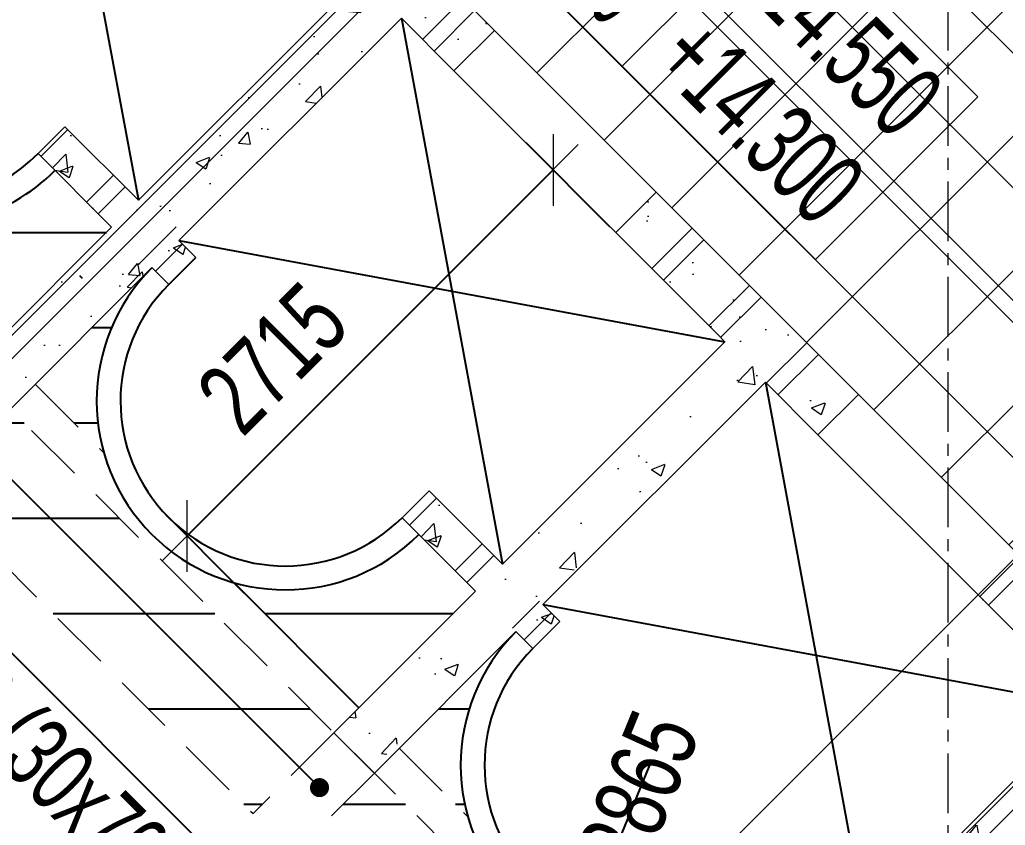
# Model space of a CAD drawing. Header units: millimetres. Extents: x 217991 to 313900, y 2625501 to 2818210.
# Drawn here: x 260130 to 265300, y 2664435 to 2668660 of the extents above; entities that cross this region are included whole.
import ezdxf
from ezdxf.enums import TextEntityAlignment as Align

# ---------------------------------------------------------------- set-up
doc = ezdxf.new("R2010")
doc.units = ezdxf.units.MM
doc.header["$LTSCALE"] = 50
doc.header["$MEASUREMENT"] = 0
doc.linetypes.add('CENTER', pattern=[2, 1.25, -0.25, 0.25, -0.25])
doc.linetypes.add('HIDDEN', pattern=[9.525, 6.35, -3.175])
doc.layers.get('Defpoints').update_dxf_attribs({"lineweight": 9})
for name, color, linetype, lineweight in [('CDC- COT', 4, 'Continuous', 0), ('CDC- DAM', 3, 'Continuous', 5), ('CDC- HATCH', 8, 'Continuous', 0), ('CDC- TRUC', 5, 'CENTER', 15), ('Dim', 8, 'Continuous', 15), ('Dim-off', 8, 'Continuous', 15), ('LKT-M&E', 6, 'Continuous', 18)]:
    doc.layers.add(name, color=color, linetype=linetype, lineweight=lineweight)
for name, color, linetype in [('CHI', 1, 'Continuous'), ('HACH', 251, 'Continuous'), ('KCS_BORDER', 3, 'Continuous'), ('KCS_CHI', 1, 'Continuous'), ('KCS_TEXT_TEN DAM', 2, 'Continuous'), ('THEP HINH', 3, 'Continuous')]:
    doc.layers.add(name, color=color, linetype=linetype)
doc.styles.add('ARIAL_3', font='arial_1.ttf', dxfattribs={"width": 0.85})
doc.styles.add('KCS_SMTEXT', font='arial_1.ttf', dxfattribs={"width": 0.7})
doc.styles.add('VN simplex', font='arial_1.ttf', dxfattribs={"width": 0.7})
doc.dimstyles.new('DIM A1 1-150 (Time City)', dxfattribs={"dimtxt": 375, "dimasz": 1.25, "dimexe": 200, "dimexo": 0, "dimgap": 150, "dimtad": 1, "dimdec": 1, "dimzin": 13, "dimdsep": 46, "dimtxsty": 'VN simplex', "dimblk1": 'D', "dimblk2": 'D', "dimsah": 1, "dimcen": 0, "dimdle": 50, "dimclrd": 1, "dimclre": 1, "dimclrt": 2, "dimadec": 0, "dimazin": 0, "dimtfac": 1, "dimtdec": 1, "dimtix": 1, "dimtmove": 2, "dimatfit": 3, "dimldrblk": 'D', "dimfxl": 1, "dimtolj": 1, "dimtzin": 13, "dimarcsym": 0})
pattern_1 = [(360, (261336.44, 2854544.63), (2e-10, 500), [])]

# ---------------------------------------------------------------- blocks, each defined once
blk = doc.blocks.new('1212121212121121')
at = {"layer": 'CDC- COT'}
h = blk.add_hatch(dxfattribs=at)
h.set_pattern_fill('BT-01', color=8, scale=100, angle=-135, pattern_type=2)
h.set_pattern_definition([(275, (22823.9, 398727.23), (-551.552, -462.8071), [75, -825]), (220, (22823.9, 398727.2), (629.9922, -433.7681), [60, -660]), (325.4514, (22777.9, 398688.7), (78.4395, -896.5753), [63.7402, -701.1421]), (271.1842, (22965.3, 398585.8), (-871.693, -637.6138), [112.5, -1237.5]), (321.6356, (22892.7, 398532.7), (27.899, -1349.7117), [95.6103, -1051.713]), (216.1842, (22965.3, 398585.8), (27.9, -1349.7117), [90, -990]), (246, (22859.23, 398550.46), (-706.7716, -137.3825), [75, -825]), (191, (22859.2, 398550.46), (340.7086, -684.8084), [60, -660]), (296.4514, (22800.3, 398539), (-366.0636, -822.1906), [63.7402, -701.1421]), (262.5, (22823.88, 398727.23), (226.79319, -243.98982), [0, -652, 0, -670, 0, -662.5]), (232.5, (22823.88, 398727.23), (92.87294, -464.90945), [0, -382, 0, -637, 0, -252.5]), (192.5, (22981.56, 398884.92), (-393.41817, -361.52076), [0, -250, 0, -780, 0, -1035]), (182.5, (23052.27, 398955.63), (-341.59, -483.1598), [0, -325, 0, -518, 0, -735]), (270, (22823.88, 398727.23), (425, 2e-10), []), (270, (22910.5, 398640.6), (425, 2e-10), [])])
h.paths.add_polyline_path([(132094.5, 117944.4), (132094.5, 117644.4), (132984.5, 117644.4), (132984.5, 120844.4), (132484.5, 120844.4), (132484.5, 117944.4)])
h.paths.add_polyline_path([(124684.5, 120835.8), (124184.5, 120844.4), (124184.5, 117644.4), (125494.5, 117644.4), (125494.5, 117944.4), (124684.5, 117944.4)])
h = blk.add_hatch(dxfattribs=at)
h.set_pattern_fill('BT-01', color=8, scale=100, angle=-135, pattern_type=2)
h.set_pattern_definition([(275, (424734.6, 67625.5), (-551.552, -462.8071), [75, -825]), (220, (424734.6, 67625.5), (629.9922, -433.7681), [60, -660]), (325.4514, (424688.64, 67586.95), (78.4395, -896.5753), [63.7402, -701.1421]), (271.1842, (424876, 67484.1), (-871.693, -637.6138), [112.5, -1237.5]), (321.6356, (424803.4, 67431), (27.899, -1349.7117), [95.6103, -1051.713]), (216.1842, (424876, 67484.1), (27.9, -1349.7117), [90, -990]), (246, (424769.96, 67448.75), (-706.7716, -137.3825), [75, -825]), (191, (424769.96, 67448.75), (340.7086, -684.8084), [60, -660]), (296.4514, (424711.06, 67437.3), (-366.0636, -822.1906), [63.7402, -701.1421]), (262.5, (424734.6, 67625.52), (226.79319, -243.98982), [0, -652, 0, -670, 0, -662.5]), (232.5, (424734.6, 67625.52), (92.87294, -464.90945), [0, -382, 0, -637, 0, -252.5]), (192.5, (424892.29, 67783.2), (-393.41817, -361.52076), [0, -250, 0, -780, 0, -1035]), (182.5, (424963, 67853.9), (-341.59, -483.1598), [0, -325, 0, -518, 0, -735]), (270, (424734.6, 67625.52), (425, 2e-10), []), (270, (424821.2, 67538.9), (425, 2e-10), [])])
h.paths.add_polyline_path([(129784.5, 117944.4), (129394.5, 117944.4), (129394.5, 117644.4), (130894.5, 117644.4), (130894.5, 117944.4), (130084.5, 117944.4), (130084.5, 120844.4), (129784.5, 120844.4)])
h.paths.add_polyline_path([(127084.5, 117944.4), (126694.5, 117944.4), (126694.5, 117644.4), (128194.5, 117644.4), (128194.5, 117944.4), (127440.5, 117944.4), (127384.5, 117944.4), (127384.5, 120844.4), (127109.5, 120844.4)])
h = blk.add_hatch(dxfattribs=at)
h.set_pattern_fill('BT-01', color=8, scale=100, angle=-135, pattern_type=2)
h.set_pattern_definition([(275, (424527.54, 69533.95), (-551.552, -462.8071), [75, -825]), (220, (424527.54, 69533.95), (629.9922, -433.7681), [60, -660]), (325.4514, (424481.6, 69495.4), (78.4395, -896.5753), [63.7402, -701.1421]), (271.1842, (424669, 69392.5), (-871.693, -637.6138), [112.5, -1237.5]), (321.6356, (424596.3, 69339.4), (27.899, -1349.7117), [95.6103, -1051.713]), (216.1842, (424669, 69392.5), (27.9, -1349.7117), [90, -990]), (246, (424562.9, 69357.2), (-706.7716, -137.3825), [75, -825]), (191, (424562.9, 69357.2), (340.7086, -684.8084), [60, -660]), (296.4514, (424504, 69345.7), (-366.0636, -822.1906), [63.7402, -701.1421]), (262.5, (424527.54, 69533.95), (226.79319, -243.98982), [0, -652, 0, -670, 0, -662.5]), (232.5, (424527.54, 69533.95), (92.87294, -464.90945), [0, -382, 0, -637, 0, -252.5]), (192.5, (424685.22, 69691.63), (-393.41817, -361.52076), [0, -250, 0, -780, 0, -1035]), (182.5, (424755.93, 69762.34), (-341.59, -483.1598), [0, -325, 0, -518, 0, -735]), (270, (424527.54, 69533.95), (425, 2e-10), []), (270, (424614.16, 69447.33), (425, 2e-10), [])])
h.paths.add_polyline_path([(129784.5, 119594.1), (129784.5, 119552.9), (130084.5, 119552.9), (130084.5, 119594.1), (130629.8, 119594.1), (130629.8, 119794.1), (130084.5, 119794.1), (130084.5, 119835.4), (129784.5, 119835.4), (129784.5, 119794.1), (129659.5, 119794.1), (129659.5, 119594.1)])
h = blk.add_hatch(dxfattribs=at)
h.set_pattern_fill('BT-01', color=8, scale=100, angle=-135, pattern_type=2)
h.set_pattern_definition([(275, (421791.76, 69538.77), (-551.552, -462.8071), [75, -825]), (220, (421791.8, 69538.8), (629.9922, -433.7681), [60, -660]), (325.4514, (421745.8, 69500.2), (78.4395, -896.5753), [63.7402, -701.1421]), (271.1842, (421933.2, 69397.35), (-871.693, -637.6138), [112.5, -1237.5]), (321.6356, (421860.5, 69344.2), (27.899, -1349.7117), [95.6103, -1051.713]), (216.1842, (421933.2, 69397.3), (27.9, -1349.7117), [90, -990]), (246, (421827.1, 69362), (-706.7716, -137.3825), [75, -825]), (191, (421827.1, 69362), (340.7086, -684.8084), [60, -660]), (296.4514, (421768.2, 69350.54), (-366.0636, -822.1906), [63.7402, -701.1421]), (262.5, (421791.76, 69538.77), (226.79319, -243.98982), [0, -652, 0, -670, 0, -662.5]), (232.5, (421791.76, 69538.77), (92.87294, -464.90945), [0, -382, 0, -637, 0, -252.5]), (192.5, (421949.45, 69696.45), (-393.41817, -361.52076), [0, -250, 0, -780, 0, -1035]), (182.5, (422020.16, 69767.16), (-341.59, -483.1598), [0, -325, 0, -518, 0, -735]), (270, (421791.76, 69538.77), (425, 2e-10), []), (270, (421878.4, 69452.15), (425, 2e-10), [])])
h.paths.add_polyline_path([(127384.5, 119794.1), (127435.3, 119794.1), (127121.1, 119794.1), (127084.5, 119794.1), (126959.5, 119794.1), (126959.5, 119594.1), (127084.5, 119594.1), (127147, 119594.1), (127328.7, 119594.1), (127384.5, 119594.1), (127929.5, 119594.1), (127929.5, 119794.1)])
for p, q in [((127084.5, 120844.4), (127084.5, 119794.1)), ((127384.5, 120844.4), (127084.5, 120844.4)), ((127384.5, 120844.4), (127384.5, 119794.1)), ((129784.5, 120844.4), (129784.5, 119794.1)), ((130084.5, 120844.4), (130084.5, 119794.1)), ((126959.5, 119794.7), (126959.5, 119594.1)), ((126959.5, 119794.1), (127084.5, 119794.1)), ((127384.5, 119794.1), (127929.5, 119794.1)), ((127929.5, 119794.1), (127929.5, 119594.1)), ((129659.5, 119794.1), (129784.6, 119794.1)), ((129659.5, 119794.1), (129659.5, 119594.1)), ((130084.5, 119794.1), (130629.8, 119794.1)), ((130629.8, 119794.1), (130629.8, 119594.1)), ((126959.5, 119594.1), (127084.5, 119594.1)), ((127084.5, 119594.1), (127084.5, 117944.4)), ((127384.5, 119594.1), (127384.5, 117944.4)), ((127384.5, 119594.1), (127929.5, 119594.1)), ((129659.5, 119594.1), (129784.6, 119594.1)), ((129784.5, 119594.1), (129784.5, 117944.4)), ((130084.5, 119594.1), (130084.5, 117944.4)), ((130084.5, 119594.1), (130629.8, 119594.1)), ((129784.5, 117944.4), (129394.5, 117944.4))]:
    blk.add_line(p, q, dxfattribs=at)
for points in [[(124684.5, 119594.1), (124684.5, 117944.4), (125494.5, 117944.4), (125494.5, 117644.4), (124684.5, 117644.4), (124184.5, 117644.4), (124184.5, 120844.4)], [(127440.5, 117944.4), (128194.5, 117944.4), (128194.5, 117644.4), (126694.5, 117644.4), (126694.5, 117944.4), (127084.5, 117944.4)], [(127384.5, 117944.4), (127440.5, 117944.4)], [(130280.5, 117944.4), (130894.5, 117944.4), (130894.5, 117644.4), (129394.5, 117644.4), (129394.5, 117944.4), (129784.5, 117944.4)]]:
    blk.add_lwpolyline(points, dxfattribs=at)
blk = doc.blocks.new('cot vach loi tang 3 new')
at = {"rotation": 134.9999999999783}
blk.add_blockref('1212121212121121', (247210.6, -261382.7), dxfattribs=at)
blk = doc.blocks.new('san loi 4')
at = {"layer": 'CDC- HATCH'}
h = blk.add_hatch(dxfattribs=at)
h.set_pattern_fill('ANSI37', color=8, scale=4000)
h.set_pattern_definition([(45, (-138554, 0), (-353.55339, 353.55339), []), (135, (-138554, 0), (-353.55339, -353.55339), [])])
h.paths.add_polyline_path([(124709.32, 2600274.02), (124235.56, 2600747.79), (123577.95, 2601405.39), (121880.89, 2599708.34), (122305.16, 2599284.07), (122463.95, 2599125.28), (125887.52, 2599095.82)])
h.paths.add_polyline_path([(126533.77, 2598449.57), (125887.52, 2599095.82), (122463.95, 2599125.28), (123224.4, 2598364.84), (124219.21, 2597370.02), (124837.71, 2596751.52), (126445.57, 2597990.64)])
h.paths.add_polyline_path([(126533.77, 2598449.57), (126445.57, 2597990.64), (126754.05, 2598229.29)])
h.paths.add_polyline_path([(128068.08, 2596915.27), (126754.05, 2598229.29), (126445.57, 2597990.64), (126516.28, 2595072.95), (127007.42, 2594581.81), (127396.33, 2594192.91), (129093.38, 2595889.96), (128618.02, 2596365.32)])
h.paths.add_polyline_path([(126445.57, 2597990.64), (124837.71, 2596751.52), (125053.21, 2596536.02), (126052.82, 2595536.41), (126516.28, 2595072.95)])
at = {"layer": 'CDC- DAM'}
for p, q in [((124065.85, 2597523.38), (124914.38, 2596674.85)), ((123853.72, 2597311.25), (124702.25, 2596462.72)), ((125975.04, 2595614.19), (126823.57, 2594765.66)), ((125762.91, 2595402.06), (126611.44, 2594553.53))]:
    blk.add_line(p, q, dxfattribs=at)
at = {"layer": 'CHI', "color": 1}
for p, q in [((121668.76, 2599496.21), (122199.31, 2596632.65)), ((123577.95, 2597587.02), (124108.5, 2594723.46)), ((122411.38, 2596420.58), (125275, 2595889.96)), ((125487.14, 2595677.83), (126017.69, 2592814.27)), ((124320.63, 2594511.33), (127184.19, 2593980.77))]:
    blk.add_line(p, q, dxfattribs=at)
blk = doc.blocks.new('D')
at = {"layer": 'Dim', "color": 3}
blk.add_line((106.1, 106.1), (-106.1, -106.1), dxfattribs=at)
at = {"layer": 'Dim'}
blk.add_line((150, 0), (-150, 0), dxfattribs=at)
blk = doc.blocks.new('*D190')
at = {"layer": 'Defpoints', "color": 0, "ltscale": 0.5, "transparency": 16777216}
for p in [(263433, 2664750.6), (263106.9, 2663949.4)]:
    blk.add_point(p, dxfattribs=at)
at = {"layer": 'Dim-off', "color": 1, "lineweight": -2, "ltscale": 0.5, "transparency": 16777216}
for p, q in [((263433, 2664750.6), (263106.9, 2663949.4)), ((263106.4, 2663948.2), (263106, 2663947.1))]:
    blk.add_line(p, q, dxfattribs=at)
at = {"layer": 'Dim-off', "color": 1, "lineweight": -2, "ltscale": 0.5, "transparency": 16777216, "xscale": 1.25, "yscale": 1.25, "zscale": 1.25, "rotation": 67.85167705405568}
blk.add_blockref('D', (263106.9, 2663949.4), dxfattribs=at)
at = {"layer": 'Dim-off', "color": 2, "ltscale": 0.5, "transparency": 16777216, "insert": (263365.7, 2664587.4), "char_height": 375, "attachment_point": 5, "rotation": 67.8517, "style": 'VN simplex'}
blk.add_mtext('\\A1;R865', dxfattribs=at)
blk = doc.blocks.new('*D191')
at = {"layer": 'Defpoints', "color": 0, "ltscale": 0.5, "transparency": 16777216}
for p in [(262927.6, 2667872.3), (263227.4, 2667572.5), (261307.6, 2665652.7)]:
    blk.add_point(p, dxfattribs=at)
at = {"layer": 'Dim-off', "color": 1, "lineweight": -2, "ltscale": 0.5, "transparency": 16777216}
for p, q in [((263227.4, 2667572.5), (262786.1, 2668013.7)), ((261008.7, 2665953.4), (262926.7, 2667871.4)), ((261307.6, 2665652.7), (260866.3, 2666093.9))]:
    blk.add_line(p, q, dxfattribs=at)
at = {"layer": 'Dim-off', "color": 1, "lineweight": -2, "ltscale": 0.5, "transparency": 16777216, "xscale": 1.25, "yscale": 1.25, "zscale": 1.25}
for p, rotation in [((262927.6, 2667872.3), 44.99999999997832), ((261007.8, 2665952.5), 224.9999999999783)]:
    blk.add_blockref('D', p, dxfattribs=dict(at, rotation=rotation))
at = {"layer": 'Dim-off', "color": 2, "ltscale": 0.5, "transparency": 16777216, "insert": (261456.6, 2666884.2), "char_height": 375, "attachment_point": 5, "rotation": 45, "style": 'VN simplex'}
blk.add_mtext('\\A1;2715', dxfattribs=at)

msp = doc.modelspace()

# ---------------------------------------------------------------- hatches: boundary and pattern name
at = {"layer": 'HACH'}
h = msp.add_hatch(dxfattribs=at)
h.set_pattern_fill('ANSI31', color=256, scale=4000)
h.set_pattern_definition(pattern_1)
h.paths.add_polyline_path([(259477, 2667221.65), (258507.36, 2668191.29), (258118.58, 2667802.52), (258118.58, 2667731.54), (258709.51, 2667140.61), (258952, 2667383.11), (259295.23, 2667039.89)])
h.paths.add_polyline_path([(258896.96, 2669251.33), (258302.95, 2668657.33), (258662.27, 2668298.01, -0.2653858)])
h.paths.add_polyline_path([(258507.36, 2668191.29), (258172.14, 2668526.51), (258118.58, 2668580.07), (258118.58, 2667802.52)])
h.paths.add_polyline_path([(260611.88, 2667572.14), (260314.67, 2667869.35, -0.1326052), (259867.37, 2667612.02), (259607.81, 2667352.47), (260000.01, 2666960.27)])
h.paths.add_polyline_path([(259867.37, 2667612.02, -0.1347588), (259343.26, 2667617.02), (259607.81, 2667352.47)])
h.paths.add_polyline_path([(260823.55, 2667359.55), (260212.14, 2666748.14), (260571.68, 2666388.6, -0.2720521)])
h.paths.add_polyline_path([(261778.38, 2664920.27), (260081.33, 2666617.32), (259899.56, 2666435.56), (261596.62, 2664738.5)])
h.paths.add_polyline_path([(262521.07, 2665662.95), (262224.08, 2665959.94, -0.2722287), (261252.67, 2665707.61), (261909.2, 2665051.08)])
h.paths.add_polyline_path([(262732.74, 2665450.36), (262121.33, 2664838.95), (262480.87, 2664479.41, -0.2720521)])
h.paths.add_polyline_path([(263105.65, 2663593), (261990.51, 2664708.14), (261566.25, 2664283.87), (262681.39, 2663168.74)])
h.paths.add_polyline_path([(264430.26, 2663753.76), (264133.27, 2664050.75, -0.2384651), (263284.43, 2663771.78), (263236.46, 2663723.82), (263818.39, 2663141.89)], flags=17)
h.paths.add_polyline_path([(264825.07, 2663075.06), (265500.68, 2662437.76), (265893.24, 2662853.92), (265217.63, 2663491.22)], flags=9)
h.paths.add_polyline_path([(264041.12, 2662657.53), (263687.57, 2663011.08), (263818.39, 2663141.89), (263236.46, 2663723.82), (262469.25, 2662956.61), (262768.33, 2662657.53)])
h.paths.add_polyline_path([(264999.56, 2663615.96), (264041.12, 2662657.53), (264682.08, 2662035.49), (264999.56, 2662035.49)])
h = msp.add_hatch(dxfattribs=at)
h.set_pattern_fill('ANSI31', color=256, scale=4000)
h.set_pattern_definition(pattern_1)
h.paths.add_polyline_path([(259295.23, 2667039.89), (258952, 2667383.11), (258709.51, 2667140.61), (259052.73, 2666797.39)])
h.paths.add_polyline_path([(259687.43, 2666647.69), (259295.23, 2667039.89), (259052.73, 2666797.39), (259444.93, 2666405.19)])
h.paths.add_polyline_path([(261596.62, 2664738.5), (259899.56, 2666435.56), (259657.06, 2666193.06), (261354.12, 2664496)])

# ---------------------------------------------------------------- linework, layer by layer
at = {"layer": 'CDC- COT'}
msp.add_line((260226.28, 2667957.74), (260367.7, 2668099.16), dxfattribs=at)
at = {"layer": 'CDC- DAM', "linetype": 'HIDDEN'}
for p, q in [((258172.14, 2668526.51), (263687.57, 2663011.08)), ((260212.14, 2666748.14), (260571.68, 2666388.6)), ((259657.06, 2666193.06), (261354.12, 2664496)), ((261778.38, 2664920.27), (261354.12, 2664496)), ((262121.33, 2664838.95), (262480.87, 2664479.41)), ((261990.51, 2664708.14), (261566.25, 2664283.87))]:
    msp.add_line(p, q, dxfattribs=at)
at = {"layer": 'CDC- TRUC', "ltscale": 5}
msp.add_line((264999.56, 2642498.47), (264999.56, 2698859.23), dxfattribs=at)
at = {"layer": 'KCS_BORDER', "linetype": 'HIDDEN', "ltscale": 5}
msp.add_line((261252.67, 2665707.61), (261909.2, 2665051.08), dxfattribs=at)
at = {"layer": 'KCS_CHI'}
msp.add_line((258952, 2667383.11), (261702.68, 2664632.43), dxfattribs=at)
at = {"layer": 'KCS_CHI', "const_width": 50}
msp.add_lwpolyline([(261677.68, 2664632.43, 1), (261727.68, 2664632.43, 1)], format="xyb", close=True, dxfattribs=at)
at = {"layer": 'LKT-M&E', "color": 1}
for p, q in [((262585.19, 2669942.96), (264714.18, 2667813.98)), ((264714.18, 2667813.98), (265676.28, 2666851.88, 0)), ((260481.36, 2660968.71, 0), (266953.21, 2667440.56, 0))]:
    msp.add_line(p, q, dxfattribs=at)
for points in [[(264142.88, 2669268.06), (263026.59, 2670384.36), (262174.3, 2669532.07), (263290.59, 2668415.77)], [(265155.57, 2668255.37), (264142.88, 2669268.06), (263290.59, 2668415.77), (264303.28, 2667403.08)]]:
    msp.add_lwpolyline(points, close=True, dxfattribs=at)
at = {"layer": 'THEP HINH', "ltscale": 5}
for p, q in [((257818.58, 2667607.27), (262768.33, 2662657.53)), ((260912.4, 2667271.62), (261053.82, 2667413.04)), ((260912.17, 2666048.11), (260912.18, 2666048.1))]:
    msp.add_line(p, q, dxfattribs=at)
at = {"layer": 'THEP HINH', "color": 8, "linetype": 'HIDDEN'}
msp.add_line((260460.18, 2667303.29), (260446.04, 2667317.43), dxfattribs=at)
at = {"layer": 'THEP HINH', "ltscale": 5}
for centre, radius, start in [((259614.41, 2668569.16), 990, 134.97917), ((259614.41, 2668569.16), 865, 134.97917), ((261523.82, 2666659.75), 990, 135.02083), ((261523.82, 2666659.75), 865, 135.02083), ((263433.01, 2664750.56), 990, 135.02083), ((263433.01, 2664750.56), 865, 135.02083)]:
    msp.add_arc(centre, radius, start, 315.02083, dxfattribs=at)

# ---------------------------------------------------------------- block references
for name, p in [('cot vach loi tang 3 new', (190092.19, 2921678.42)), ('san loi 4', (138553.99, 71080.92))]:
    msp.add_blockref(name, p)

# ---------------------------------------------------------------- texts
at = {"layer": 'KCS_TEXT_TEN DAM', "ltscale": 0.5, "style": 'ARIAL_3', "width": 0.65}
msp.add_text('D4b-9 (30x70)', height=375, rotation=314.9173, dxfattribs=at).set_placement((259986.66, 2664789.21), align=Align.CENTER)
at = {"layer": 'LKT-M&E', "color": 6, "style": 'KCS_SMTEXT'}
for s, width, p in [('250x250', 0.5, (262454.7, 2669369.18, 0)), ('+14.550', 0.6, (263852.76, 2668882.73, 0)), ('+14.300', 0.6, (263441.42, 2668424.56, 0))]:
    msp.add_text(s, height=400, rotation=315, dxfattribs=dict(at, width=width)).set_placement(p)

# ---------------------------------------------------------------- dimensions: what is measured, and where the dimension line sits
at = {"layer": 'Dim-off', "color": 1, "ltscale": 0.5}
dim = msp.add_linear_dim(base=(262927.56, 2667872.31), p1=(261307.58, 2665652.7), p2=(263227.38, 2667572.49), angle=45, dimstyle='DIM A1 1-150 (Time City)', dxfattribs=at)
dim.commit()
dim.dimension.update_dxf_attribs({"geometry": '*D191', "text_midpoint": (261456.58, 2666884.23), "dimtype": 160})
dim = msp.add_radius_dim(center=(263433.01, 2664750.56), mpoint=(263106.9, 2663949.39), dimstyle='DIM A1 1-150 (Time City)', dxfattribs=at)
dim.commit()
dim.dimension.update_dxf_attribs({"geometry": '*D190', "text_midpoint": (263365.7, 2664587.44), "dimtype": 164})

doc.saveas('drawing.dxf')
